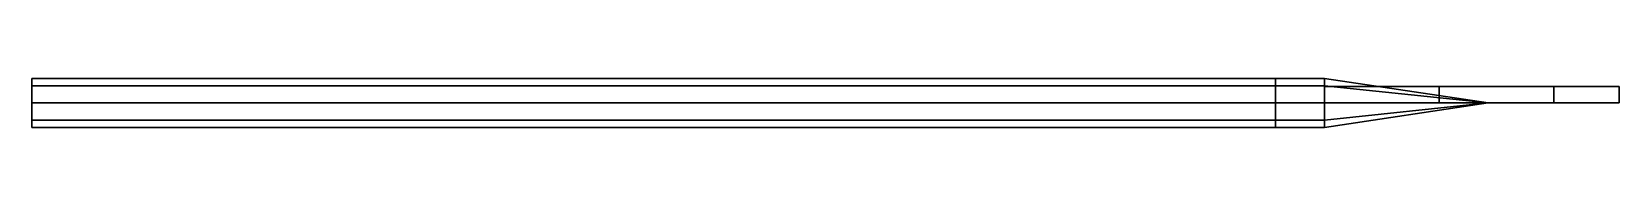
# Model space of a CAD drawing. Extents: x -0.479 to 0.491, y 0.855 to 0.885.
import ezdxf

# ---------------------------------------------------------------- set-up
doc = ezdxf.new("R2010")
doc.units = 0
doc.layers.add('TOOLS', color=3, linetype='CONTINUOUS')

msp = doc.modelspace()

# ---------------------------------------------------------------- linework, layer by layer
at = {"layer": 'TOOLS'}
for points in [[(-0.47899, 0.88061, 1.39029), (-0.47899, 0.885, 1.37969), (-0.47899, 0.88061, 1.36908), (-0.47899, 0.87, 1.39469)], [(0.28101, 0.885, 1.37969), (0.28101, 0.88061, 1.36908), (-0.47899, 0.88061, 1.36908), (-0.47899, 0.885, 1.37969)], [(0.28101, 0.88061, 1.39029), (0.28101, 0.885, 1.37969), (-0.47899, 0.885, 1.37969), (-0.47899, 0.88061, 1.39029)], [(0.31101, 0.885, 1.37969), (0.31101, 0.88061, 1.36908), (0.28101, 0.88061, 1.36908), (0.28101, 0.885, 1.37969)], [(0.31101, 0.88061, 1.39029), (0.31101, 0.885, 1.37969), (0.28101, 0.885, 1.37969), (0.28101, 0.88061, 1.39029)], [(0.31101, 0.885, 1.37969), (0.31101, 0.88061, 1.39029), (0.41101, 0.87, 1.37969)], [(0.31101, 0.88061, 1.36908), (0.31101, 0.885, 1.37969), (0.41101, 0.87, 1.37969)], [(-0.47899, 0.87, 1.39469), (-0.47899, 0.88061, 1.36908), (-0.47899, 0.87, 1.36469), (-0.47899, 0.85939, 1.39029)], [(0.28101, 0.88061, 1.36908), (0.28101, 0.87, 1.36469), (-0.47899, 0.87, 1.36469), (-0.47899, 0.88061, 1.36908)], [(0.28101, 0.87, 1.39469), (0.28101, 0.88061, 1.39029), (-0.47899, 0.88061, 1.39029), (-0.47899, 0.87, 1.39469)], [(0.31101, 0.88061, 1.36908), (0.31101, 0.87, 1.36469), (0.28101, 0.87, 1.36469), (0.28101, 0.88061, 1.36908)], [(0.31101, 0.87, 1.39469), (0.31101, 0.88061, 1.39029), (0.28101, 0.88061, 1.39029), (0.28101, 0.87, 1.39469)], [(0.31101, 0.88061, 1.39029), (0.31101, 0.87, 1.39469), (0.41101, 0.87, 1.37969)], [(0.31101, 0.87, 1.36469), (0.31101, 0.88061, 1.36908), (0.41101, 0.87, 1.37969)], [(0.31101, 0.87, 1.27969), (0.31101, 0.87, 1.47969), (0.31101, 0.88, 1.47969), (0.31101, 0.88, 1.27969)], [(0.31101, 0.88, 1.27969), (0.38101, 0.88, 1.27969), (0.38101, 0.87, 1.27969), (0.31101, 0.87, 1.27969)], [(0.31101, 0.87, 1.47969), (0.38101, 0.87, 1.47969), (0.38101, 0.88, 1.47969), (0.31101, 0.88, 1.47969)], [(0.31101, 0.88, 1.47969), (0.38101, 0.88, 1.47969), (0.38101, 0.88, 1.27969), (0.31101, 0.88, 1.27969)], [(0.38101, 0.88, 1.27969), (0.45101, 0.88, 1.29969), (0.45101, 0.87, 1.29969), (0.38101, 0.87, 1.27969)], [(0.49101, 0.88, 1.40969), (0.49101, 0.88, 1.34969), (0.45101, 0.88, 1.29969), (0.38101, 0.88, 1.27969)], [(0.38101, 0.87, 1.47969), (0.45101, 0.87, 1.45969), (0.45101, 0.88, 1.45969), (0.38101, 0.88, 1.47969)], [(0.45101, 0.88, 1.45969), (0.49101, 0.88, 1.40969), (0.38101, 0.88, 1.27969), (0.38101, 0.88, 1.47969)], [(0.45101, 0.88, 1.29969), (0.49101, 0.88, 1.34969), (0.49101, 0.87, 1.34969), (0.45101, 0.87, 1.29969)], [(0.45101, 0.87, 1.45969), (0.49101, 0.87, 1.40969), (0.49101, 0.88, 1.40969), (0.45101, 0.88, 1.45969)], [(0.49101, 0.87, 1.40969), (0.49101, 0.87, 1.34969), (0.49101, 0.88, 1.34969), (0.49101, 0.88, 1.40969)], [(-0.47899, 0.85939, 1.39029), (-0.47899, 0.87, 1.36469), (-0.47899, 0.85939, 1.36908), (-0.47899, 0.855, 1.37969)], [(0.28101, 0.87, 1.36469), (0.28101, 0.85939, 1.36908), (-0.47899, 0.85939, 1.36908), (-0.47899, 0.87, 1.36469)], [(0.28101, 0.85939, 1.39029), (0.28101, 0.87, 1.39469), (-0.47899, 0.87, 1.39469), (-0.47899, 0.85939, 1.39029)], [(0.31101, 0.87, 1.36469), (0.31101, 0.85939, 1.36908), (0.28101, 0.85939, 1.36908), (0.28101, 0.87, 1.36469)], [(0.31101, 0.85939, 1.39029), (0.31101, 0.87, 1.39469), (0.28101, 0.87, 1.39469), (0.28101, 0.85939, 1.39029)], [(0.31101, 0.85939, 1.39029), (0.31101, 0.855, 1.37969), (0.41101, 0.87, 1.37969)], [(0.31101, 0.87, 1.39469), (0.31101, 0.85939, 1.39029), (0.41101, 0.87, 1.37969)], [(0.31101, 0.85939, 1.36908), (0.31101, 0.87, 1.36469), (0.41101, 0.87, 1.37969)], [(0.31101, 0.855, 1.37969), (0.31101, 0.85939, 1.36908), (0.41101, 0.87, 1.37969)], [(0.38101, 0.87, 1.27969), (0.38101, 0.87, 1.47969), (0.31101, 0.87, 1.47969), (0.31101, 0.87, 1.27969)], [(0.45101, 0.87, 1.29969), (0.49101, 0.87, 1.34969), (0.49101, 0.87, 1.40969), (0.38101, 0.87, 1.27969)], [(0.38101, 0.87, 1.27969), (0.49101, 0.87, 1.40969), (0.45101, 0.87, 1.45969), (0.38101, 0.87, 1.47969)], [(0.28101, 0.85939, 1.36908), (0.28101, 0.855, 1.37969), (-0.47899, 0.855, 1.37969), (-0.47899, 0.85939, 1.36908)], [(0.28101, 0.855, 1.37969), (0.28101, 0.85939, 1.39029), (-0.47899, 0.85939, 1.39029), (-0.47899, 0.855, 1.37969)], [(0.31101, 0.85939, 1.36908), (0.31101, 0.855, 1.37969), (0.28101, 0.855, 1.37969), (0.28101, 0.85939, 1.36908)], [(0.31101, 0.855, 1.37969), (0.31101, 0.85939, 1.39029), (0.28101, 0.85939, 1.39029), (0.28101, 0.855, 1.37969)]]:
    msp.add_3dface(points, dxfattribs=at)

doc.saveas('drawing.dxf')
